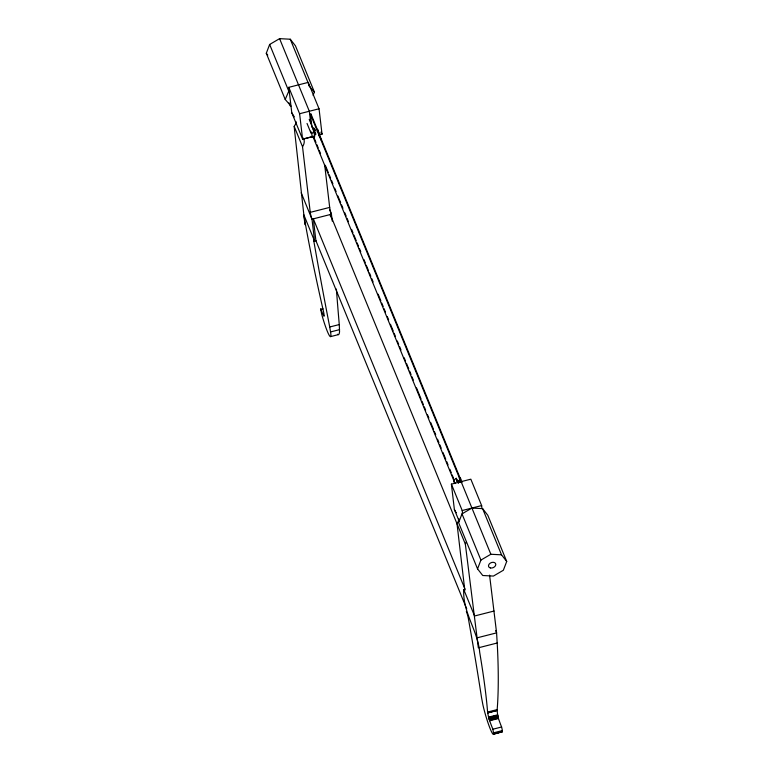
<?xml version="1.0" encoding="UTF-8"?>
<svg xmlns="http://www.w3.org/2000/svg" width="773" height="773" viewBox="0 0 773 773"><rect width="100%" height="100%" fill="white"/><g stroke="black" fill="none" stroke-linecap="round" stroke-linejoin="round"><path stroke-width="1.16" d="M336.39 289.092A1165.723 193.569 77.5 0 0 339.27 324.563L339.55 331.636A21.354 3.546 77.5 0 1 337.579 334.265M501.078 732.36A21.354 3.546 77.5 0 0 501.899 732.07L502.411 730.572L501.609 726.997A50.545 8.397 77.5 0 1 498.575 718.813L497.57 714.387A16.446 2.734 77.5 0 1 497.213 710.889L497.184 709.469A7.74 1.285 77.5 0 1 497.213 709.102L497.532 704.657A373.861 62.082 77.5 0 0 497.454 647.755L496.595 632.874L489.57 575.141M314.998 129.922L315.007 130.589M461.935 481.85L461.829 481.212L462.148 482.081M318.94 135.893L319.259 134.135M466.351 611.433L467.105 613.54A5.025 0.541 74 0 1 468.312 618.255A1165.665 125.284 74 0 1 481.511 697.401L482.941 705.024A21.354 2.3 74 0 0 489.203 726.224A21.354 2.3 74 0 0 493.744 734.147L492.884 729.219A50.545 5.43 74 0 1 489.753 721.064L488.488 716.697A16.446 1.768 74 0 1 487.782 713.286L487.579 711.914A7.74 0.831 74 0 1 487.55 711.556L487.183 707.285A373.842 40.177 74 0 0 479.685 652.277C477.811 630.256 462.399 612.38 463.781 589.596A4.996 0.686 75.7 0 0 464.689 589.258L457.017 523.765A13.122 9.305 -22.3 0 0 458.747 518.702M493.86 733.809L502.257 731.5M493.783 734.031L502.141 731.702M291.006 106.133L285.218 99.475L266.289 53.26L269.651 44.467L279.584 38.65L290.271 39.22L295.45 45.839L314.379 92.055L313.113 95.35M285.218 99.475L289.15 90.344M461.993 513.871L458.621 522.664L477.55 568.88L482.729 575.499L493.416 576.069L503.349 570.252L506.711 561.459L487.782 515.243L482.603 508.624L471.926 508.054L461.993 513.871L480.922 560.077L477.55 568.88M466.361 541.941L465.336 544.076L478.332 647.813L497.203 643.01M502.334 731.355L493.937 733.558M294.194 126.414L302.523 146.735L310.244 212.353A4.996 0.686 75.7 0 0 311.992 219.184L314.563 241.021L303.75 214.633L305.49 224.479L304.929 224.624L294.677 131.478L294.194 126.414L295.325 124.53A13.209 8.58 -21 0 0 296.069 121.69M501.977 731.944L493.744 734.137M302.62 137.633L302.591 139.13L313.993 136.222M480.922 560.077L490.855 554.26L501.532 554.83L506.711 561.459M314.244 131.632L313.538 132.009A3.797 2.696 -22.3 0 0 311.857 135.149A3.797 2.696 -22.3 0 0 314.63 136.908L314.244 131.632L309.21 119.361M458.128 482.767L456.302 478.313L455.606 478.68A3.797 2.696 -22.3 0 0 455.026 483.202M301.19 192.796L311.992 219.184L331.433 214.237A4.996 0.686 75.7 0 1 329.685 207.406L324.621 164.456M288.793 87.33L299.605 113.728L302.591 139.13L291.779 112.732L288.793 87.33L308.234 82.392L319.046 108.78L322.032 134.183L318.563 135.062M299.605 113.728L319.046 108.78M311.983 127.429L310.437 114.259L311.017 114.104L459.993 477.811L460.534 482.362M303.374 138.183L303.75 138.937L313.558 136.434M313.007 136.908L313.693 136.86L315.973 142.435M310.244 212.353L329.685 207.406M320.679 309.007L321.752 314.408A21.354 2.3 74 0 0 328.264 333.472A21.354 2.3 74 0 0 330.844 333.849L329.723 326.989A1165.665 125.284 74 0 1 313.848 241.302L316.089 240.732M320.689 309.026L323.037 308.842M329.723 326.989L339.27 324.563M330.593 331.936L339.569 329.646M330.535 336.622L338.526 334.583M310.437 114.259L459.413 477.965L459.993 477.811M459.336 521.63L454.379 509.533L451.393 484.13L470.834 479.183L481.637 505.581L481.994 508.586M451.393 484.13L462.206 510.528L481.637 505.581M494.034 611.037L474.593 615.984L463.781 589.596L465.066 589.268L313.345 218.856L315.906 240.693L466.718 608.873M477.154 637.822L496.595 632.874L495.686 630.652M487.589 712.039L497.174 709.604M487.695 712.783L497.184 710.368M487.724 712.948L497.194 710.532M488.594 717.131L497.638 714.832M488.7 717.586L497.715 715.286M488.826 718.049L497.802 715.759M488.951 718.513L497.889 716.242M489.087 718.987L497.996 716.716M489.222 719.45L498.112 717.189M489.367 719.914L498.227 717.663M489.512 720.359L498.353 718.107M489.638 720.745L498.469 718.504M492.884 729.219L501.609 726.997M493.899 732.736L502.411 730.572M308.591 85.397L314.379 92.055M320.95 133.13L321.983 134.193L321.075 131.999M318.061 131.623L317.597 129.265L317.838 131.101M266.289 53.26L267.767 55.154M293.411 115.428L291.779 112.732M314.244 128.453L314.331 131.777M293.73 115.931L294.387 116.868M456.012 512.228L456.331 512.731M455.529 511.581L454.379 509.533M310.62 132.202C312.021 136.029 310.205 128.656 310.62 132.202L307.036 123.458M314.321 128.714L313.809 128.096L314.389 131.739M314.563 241.021L313.973 239.862A5.025 0.541 74 0 0 313.848 241.302M458.466 480.506L458.698 481.048M482.603 508.624L501.532 554.83M290.271 39.22L309.2 85.436M318.891 134.299L321.52 140.715M461.114 481.656L490.855 554.26M279.584 38.65L309.326 111.254L310.611 122.153L311.509 124.356M313.954 129.719L314.872 131.951M316.891 144.667L318.263 148.02M319.172 150.252L320.544 153.595M325.568 165.866L328.312 172.563M329.23 174.795L330.602 178.138M331.511 180.37L332.883 183.723M334.709 188.177L336.081 191.53M337.907 195.994L340.651 202.681M341.569 204.913L342.941 208.266M344.768 212.73L346.14 216.073M347.048 218.305L348.42 221.648M351.618 229.465L352.99 232.808M353.908 235.04L356.189 240.616M357.107 242.848L358.479 246.201M359.387 248.423L360.759 251.776M363.957 259.583L365.329 262.926M366.247 265.158L368.528 270.743M369.446 272.975L370.818 276.319M371.726 278.551L373.098 281.894M378.123 294.165L380.867 300.861M381.785 303.093L383.157 306.446M384.065 308.669L385.437 312.021M387.263 316.486L388.635 319.829M390.462 324.293L393.206 330.989M394.124 333.221L395.496 336.564M397.322 341.028L398.694 344.371M399.602 346.604L400.974 349.956M404.173 357.764L405.545 361.107M406.463 363.339L408.743 368.914M409.661 371.146L411.033 374.499M411.941 376.731L413.313 380.074M416.512 387.882L421.082 399.042M422 401.274L423.372 404.617M424.28 406.849L425.652 410.202M427.479 414.657L428.851 418.009M430.677 422.473L433.421 429.17M434.339 431.392L435.711 434.745M437.537 439.209L438.909 442.552M439.818 444.784L441.19 448.127M443.016 452.591L445.76 459.288M446.678 461.52L448.05 464.863M449.876 469.327L451.248 472.68M452.157 474.912L453.529 478.255M313.104 137.014L454.775 482.864M269.651 44.467L288.58 90.683M289.044 102.799L290.397 106.094M329.636 209.841L331.433 214.237L332.245 221.136M330.313 214.536L465.336 544.076M314.814 133.323L315.558 134.55L315.423 132.541M314.872 133.323L315.645 134.666L315.558 132.772M303.75 138.937L304.021 139.729A13.122 9.324 -22.3 0 1 302.523 146.735M314.553 129.313L315.036 130.869M314.698 129.526L314.94 130.279M313.452 130.956L313.703 131.883M458.602 482.69L457.529 480.149L457.626 482.42M455.152 483.55L454.65 483.434M313.529 131.072L313.741 131.922L313.229 128.241L313.355 130.251M458.389 483.115L457.964 480.362M305.49 224.479L306.35 229.262A373.842 40.177 74 0 0 321.597 303.19L323.327 310.785A7.74 0.831 74 0 1 323.472 311.422L323.81 313.113A16.446 1.768 74 0 1 324.148 315.645L324.071 316.292L323.684 315.799A50.545 5.43 74 0 1 320.863 309.403M459.413 477.965L459.945 482.516M462.206 510.528L462.554 513.533M456.302 478.313L456.669 481.453M330.255 214.536L330.583 216.836M311.017 114.104L311.297 116.501M459.259 477.907A3.797 2.696 -22.3 0 1 461.095 480.671M317.201 131.236A3.797 2.696 -22.3 0 1 319.027 134M315.142 134.222L314.93 134.782L314.225 133.478L314.969 134.695L313.345 128.231L315.142 134.222M490.401 567.952A3.797 2.696 -22.3 0 0 495.793 564.396A3.797 2.696 -22.3 0 0 490.208 563.15A3.797 2.696 -22.3 0 0 490.401 567.952"/></g></svg>
